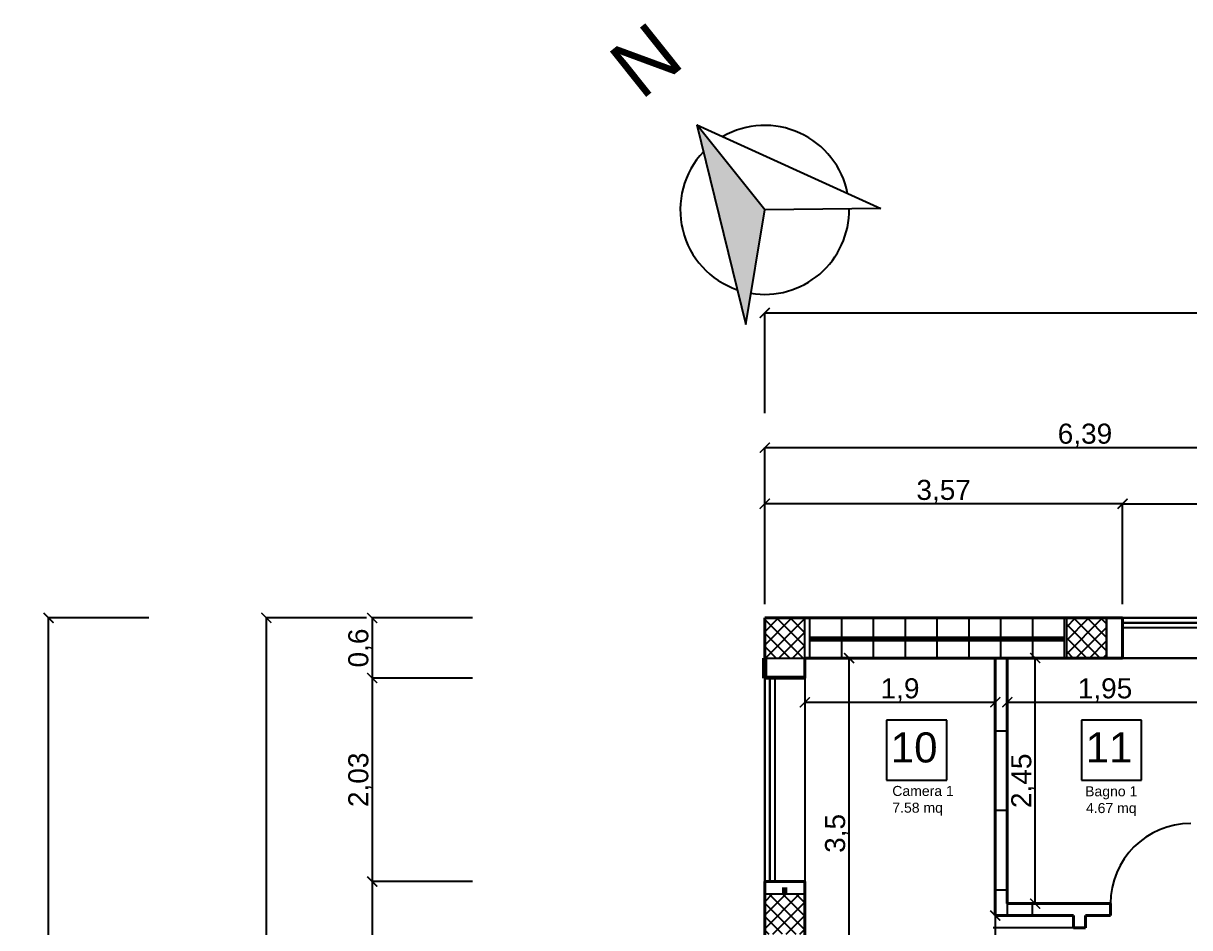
# Model space of a CAD drawing. Header units: millimetres. Extents: x 2459 to 3981, y 1231 to 4850.
# Drawn here: x 3656.22 to 3667.85, y 1289.2 to 1298.22 of the extents above; entities that cross this region are included whole.
import ezdxf
from ezdxf.enums import TextEntityAlignment as Align

# ---------------------------------------------------------------- set-up
doc = ezdxf.new("R2010")
doc.units = ezdxf.units.MM
doc.layers.add('linee murature', color=253, linetype='Continuous', lineweight=70)
doc.layers.add('linee muri', color=7, linetype='Continuous', lineweight=40)
doc.layers.add('quoteee', color=7, linetype='Continuous')
doc.styles.get("Standard").update_dxf_attribs({"font": 'arial.ttf'})
doc.dimstyles.new('Copia di ISO-25', dxfattribs={"dimtxt": 0.2, "dimasz": 0.1, "dimexe": 0, "dimexo": 0, "dimgap": 0, "dimtad": 3, "dimtxsty": 'Standard', "dimblk": 'ARCHTICK', "dimcen": -2.5, "dimclrd": 256, "dimclre": 256, "dimclrt": 256, "dimadec": 0, "dimazin": 0, "dimtfac": 1, "dimtmove": 2, "dimatfit": 3, "dimldrblk": 'ARCHTICK', "dimfxl": 1, "dimfxlon": 1, "dimtfillclr": 256, "dimlwd": -1, "dimlwe": -1, "dimarcsym": 0})

# ---------------------------------------------------------------- blocks, each defined once
blk = doc.blocks.new('_ArchTick')
at = {"color": 0, "linetype": 'ByBlock', "const_width": 0.15}
blk.add_lwpolyline([(-0.5, -0.5), (0.5, 0.5)], dxfattribs=at)
blk = doc.blocks.new('*D299')
at = {"layer": 'Defpoints', "color": 0, "lineweight": -3, "ltscale": 0.01, "transparency": 16777216}
for p in [(3664.015, 1291.891), (3664.456, 1291.891), (3664.015, 1288.391)]:
    blk.add_point(p, dxfattribs=at)
at = {"layer": 'quoteee', "ltscale": 0.01, "transparency": 16777216}
for p, q in [((3664.015, 1291.891), (3664.456, 1291.891)), ((3664.456, 1288.391), (3664.456, 1291.891)), ((3664.015, 1288.391), (3664.456, 1288.391))]:
    blk.add_line(p, q, dxfattribs=at)
at = {"layer": 'quoteee', "ltscale": 0.01, "transparency": 16777216, "xscale": 0.1, "yscale": 0.1, "zscale": 0.1}
for p, rotation in [((3664.456, 1291.891), 90), ((3664.456, 1288.391), 270)]:
    blk.add_blockref('_ArchTick', p, dxfattribs=dict(at, rotation=rotation))
at = {"layer": 'quoteee', "ltscale": 0.01, "transparency": 16777216, "insert": (3664.335, 1290.141), "char_height": 0.2, "attachment_point": 5, "rotation": 90}
blk.add_mtext('3,5', dxfattribs=at)
blk = doc.blocks.new('*D300')
at = {"layer": 'Defpoints', "color": 0, "lineweight": -3, "ltscale": 0.01, "transparency": 16777216}
for p in [(3664.015, 1291.891), (3665.915, 1291.891), (3665.915, 1291.45)]:
    blk.add_point(p, dxfattribs=at)
at = {"layer": 'quoteee', "ltscale": 0.01, "transparency": 16777216}
for p, q in [((3664.015, 1291.891), (3664.015, 1291.45)), ((3665.915, 1291.891), (3665.915, 1291.45)), ((3664.015, 1291.45), (3665.915, 1291.45))]:
    blk.add_line(p, q, dxfattribs=at)
at = {"layer": 'quoteee', "ltscale": 0.01, "transparency": 16777216, "xscale": 0.1, "yscale": 0.1, "zscale": 0.1, "rotation": 180}
blk.add_blockref('_ArchTick', (3664.015, 1291.45), dxfattribs=at)
at = {"layer": 'quoteee', "ltscale": 0.01, "transparency": 16777216, "xscale": 0.1, "yscale": 0.1, "zscale": 0.1}
blk.add_blockref('_ArchTick', (3665.915, 1291.45), dxfattribs=at)
at = {"layer": 'quoteee', "ltscale": 0.01, "transparency": 16777216, "insert": (3664.965, 1291.57), "char_height": 0.2, "attachment_point": 5}
blk.add_mtext('1,9', dxfattribs=at)
blk = doc.blocks.new('*D301')
at = {"layer": 'Defpoints', "color": 0, "lineweight": -3, "ltscale": 0.01, "transparency": 16777216}
for p in [(3666.035, 1291.891), (3666.313, 1291.891), (3666.035, 1289.441)]:
    blk.add_point(p, dxfattribs=at)
at = {"layer": 'quoteee', "ltscale": 0.01, "transparency": 16777216}
for p, q in [((3666.035, 1291.891), (3666.313, 1291.891)), ((3666.313, 1289.441), (3666.313, 1291.891)), ((3666.035, 1289.441), (3666.313, 1289.441))]:
    blk.add_line(p, q, dxfattribs=at)
at = {"layer": 'quoteee', "ltscale": 0.01, "transparency": 16777216, "xscale": 0.1, "yscale": 0.1, "zscale": 0.1}
for p, rotation in [((3666.313, 1291.891), 90), ((3666.313, 1289.441), 270)]:
    blk.add_blockref('_ArchTick', p, dxfattribs=dict(at, rotation=rotation))
at = {"layer": 'quoteee', "ltscale": 0.01, "transparency": 16777216, "insert": (3666.193, 1290.666), "char_height": 0.2, "attachment_point": 5, "rotation": 90}
blk.add_mtext('2,45', dxfattribs=at)
blk = doc.blocks.new('*D184')
at = {"layer": 'Defpoints', "color": 0, "lineweight": -3, "ltscale": 0.01, "transparency": 16777216}
for p in [(3666.035, 1291.891), (3667.985, 1291.891), (3667.985, 1291.45)]:
    blk.add_point(p, dxfattribs=at)
at = {"layer": 'quoteee', "ltscale": 0.01, "transparency": 16777216}
for p, q in [((3666.035, 1291.891), (3666.035, 1291.45)), ((3667.985, 1291.891), (3667.985, 1291.45)), ((3666.035, 1291.45), (3667.985, 1291.45))]:
    blk.add_line(p, q, dxfattribs=at)
at = {"layer": 'quoteee', "ltscale": 0.01, "transparency": 16777216, "xscale": 0.1, "yscale": 0.1, "zscale": 0.1, "rotation": 180}
blk.add_blockref('_ArchTick', (3666.035, 1291.45), dxfattribs=at)
at = {"layer": 'quoteee', "ltscale": 0.01, "transparency": 16777216, "xscale": 0.1, "yscale": 0.1, "zscale": 0.1}
blk.add_blockref('_ArchTick', (3667.985, 1291.45), dxfattribs=at)
at = {"layer": 'quoteee', "ltscale": 0.01, "transparency": 16777216, "insert": (3667.01, 1291.57), "char_height": 0.2, "attachment_point": 5}
blk.add_mtext('1,95', dxfattribs=at)
blk = doc.blocks.new('*D399')
at = {"layer": 'Defpoints', "color": 0, "lineweight": -3, "transparency": 16777216}
for p in [(3669.335, 1293.43), (3667.185, 1292.291), (3669.335, 1292.291)]:
    blk.add_point(p, dxfattribs=at)
at = {"layer": 'quoteee', "transparency": 16777216}
for p, q in [((3667.185, 1292.43), (3667.185, 1293.43)), ((3667.185, 1293.43), (3669.335, 1293.43)), ((3669.335, 1292.43), (3669.335, 1293.43))]:
    blk.add_line(p, q, dxfattribs=at)
at = {"layer": 'quoteee', "transparency": 16777216, "xscale": 0.1, "yscale": 0.1, "zscale": 0.1, "rotation": 180}
blk.add_blockref('_ArchTick', (3667.185, 1293.43), dxfattribs=at)
at = {"layer": 'quoteee', "transparency": 16777216, "xscale": 0.1, "yscale": 0.1, "zscale": 0.1}
blk.add_blockref('_ArchTick', (3669.335, 1293.43), dxfattribs=at)
at = {"layer": 'quoteee', "transparency": 16777216, "insert": (3668.26, 1293.55), "char_height": 0.2, "attachment_point": 5}
blk.add_mtext('2,15', dxfattribs=at)
blk = doc.blocks.new('*D400')
at = {"layer": 'Defpoints', "color": 0, "lineweight": -3, "transparency": 16777216}
for p in [(3663.615, 1293.43), (3663.615, 1292.291), (3667.185, 1292.291)]:
    blk.add_point(p, dxfattribs=at)
at = {"layer": 'quoteee', "transparency": 16777216}
for p, q in [((3663.615, 1292.43), (3663.615, 1293.43)), ((3667.185, 1293.43), (3663.615, 1293.43)), ((3667.185, 1292.43), (3667.185, 1293.43))]:
    blk.add_line(p, q, dxfattribs=at)
at = {"layer": 'quoteee', "transparency": 16777216, "xscale": 0.1, "yscale": 0.1, "zscale": 0.1, "rotation": 180}
blk.add_blockref('_ArchTick', (3663.615, 1293.43), dxfattribs=at)
at = {"layer": 'quoteee', "transparency": 16777216, "xscale": 0.1, "yscale": 0.1, "zscale": 0.1}
blk.add_blockref('_ArchTick', (3667.185, 1293.43), dxfattribs=at)
at = {"layer": 'quoteee', "transparency": 16777216, "insert": (3665.4, 1293.55), "char_height": 0.2, "attachment_point": 5}
blk.add_mtext('3,57', dxfattribs=at)
blk = doc.blocks.new('*D401')
at = {"layer": 'Defpoints', "color": 0, "lineweight": -3, "transparency": 16777216}
for p in [(3670.005, 1293.99), (3663.615, 1292.291), (3670.005, 1292.291)]:
    blk.add_point(p, dxfattribs=at)
at = {"layer": 'quoteee', "transparency": 16777216}
for p, q in [((3663.615, 1292.99), (3663.615, 1293.99)), ((3663.615, 1293.99), (3670.005, 1293.99)), ((3670.005, 1292.99), (3670.005, 1293.99))]:
    blk.add_line(p, q, dxfattribs=at)
at = {"layer": 'quoteee', "transparency": 16777216, "xscale": 0.1, "yscale": 0.1, "zscale": 0.1, "rotation": 180}
blk.add_blockref('_ArchTick', (3663.615, 1293.99), dxfattribs=at)
at = {"layer": 'quoteee', "transparency": 16777216, "xscale": 0.1, "yscale": 0.1, "zscale": 0.1}
blk.add_blockref('_ArchTick', (3670.005, 1293.99), dxfattribs=at)
at = {"layer": 'quoteee', "transparency": 16777216, "insert": (3666.81, 1294.111), "char_height": 0.2, "attachment_point": 5}
blk.add_mtext('6,39', dxfattribs=at)
blk = doc.blocks.new('*D403')
at = {"layer": 'Defpoints', "color": 0, "lineweight": -3, "transparency": 16777216}
for p in [(3665.915, 1289.321), (3665.915, 1288.391), (3665.915, 1288.391)]:
    blk.add_point(p, dxfattribs=at)
at = {"layer": 'quoteee', "transparency": 16777216}
blk.add_line((3665.915, 1289.321), (3665.915, 1288.391), dxfattribs=at)
at = {"layer": 'quoteee', "transparency": 16777216, "xscale": 0.1, "yscale": 0.1, "zscale": 0.1}
for p, rotation in [((3665.915, 1289.321), 90), ((3665.915, 1288.391), 270)]:
    blk.add_blockref('_ArchTick', p, dxfattribs=dict(at, rotation=rotation))
at = {"layer": 'quoteee', "transparency": 16777216, "insert": (3665.795, 1288.856), "char_height": 0.2, "attachment_point": 5, "rotation": 90}
blk.add_mtext('0,93', dxfattribs=at)
blk = doc.blocks.new('*D452')
at = {"layer": 'Defpoints', "color": 0, "lineweight": -3, "transparency": 16777216}
for p in [(3679.915, 1295.334), (3663.615, 1292.291), (3679.915, 1292.291)]:
    blk.add_point(p, dxfattribs=at)
at = {"layer": 'quoteee', "transparency": 16777216}
for p, q in [((3663.615, 1294.334), (3663.615, 1295.334)), ((3663.615, 1295.334), (3679.915, 1295.334)), ((3679.915, 1294.334), (3679.915, 1295.334))]:
    blk.add_line(p, q, dxfattribs=at)
at = {"layer": 'quoteee', "transparency": 16777216, "xscale": 0.1, "yscale": 0.1, "zscale": 0.1, "rotation": 180}
blk.add_blockref('_ArchTick', (3663.615, 1295.334), dxfattribs=at)
at = {"layer": 'quoteee', "transparency": 16777216, "xscale": 0.1, "yscale": 0.1, "zscale": 0.1}
blk.add_blockref('_ArchTick', (3679.915, 1295.334), dxfattribs=at)
at = {"layer": 'quoteee', "transparency": 16777216, "insert": (3671.765, 1295.455), "char_height": 0.2, "attachment_point": 5}
blk.add_mtext('16,3', dxfattribs=at)
blk = doc.blocks.new('*D454')
at = {"layer": 'Defpoints', "color": 0, "lineweight": -3, "transparency": 16777216}
for p in [(3663.615, 1292.291), (3659.698, 1291.691), (3663.615, 1291.691)]:
    blk.add_point(p, dxfattribs=at)
at = {"layer": 'quoteee', "transparency": 16777216}
for p, q in [((3660.698, 1292.291), (3659.698, 1292.291)), ((3659.698, 1292.291), (3659.698, 1291.691)), ((3660.698, 1291.691), (3659.698, 1291.691))]:
    blk.add_line(p, q, dxfattribs=at)
at = {"layer": 'quoteee', "transparency": 16777216, "xscale": 0.1, "yscale": 0.1, "zscale": 0.1}
for p, rotation in [((3659.698, 1292.291), 90), ((3659.698, 1291.691), 270)]:
    blk.add_blockref('_ArchTick', p, dxfattribs=dict(at, rotation=rotation))
at = {"layer": 'quoteee', "transparency": 16777216, "insert": (3659.578, 1291.991), "char_height": 0.2, "attachment_point": 5, "rotation": 90}
blk.add_mtext('0,6', dxfattribs=at)
blk = doc.blocks.new('*D455')
at = {"layer": 'Defpoints', "color": 0, "lineweight": -3, "transparency": 16777216}
for p in [(3663.615, 1291.691), (3659.698, 1289.661), (3663.615, 1289.661)]:
    blk.add_point(p, dxfattribs=at)
at = {"layer": 'quoteee', "transparency": 16777216}
for p, q in [((3660.698, 1291.691), (3659.698, 1291.691)), ((3659.698, 1291.691), (3659.698, 1289.661)), ((3660.698, 1289.661), (3659.698, 1289.661))]:
    blk.add_line(p, q, dxfattribs=at)
at = {"layer": 'quoteee', "transparency": 16777216, "xscale": 0.1, "yscale": 0.1, "zscale": 0.1}
for p, rotation in [((3659.698, 1291.691), 90), ((3659.698, 1289.661), 270)]:
    blk.add_blockref('_ArchTick', p, dxfattribs=dict(at, rotation=rotation))
at = {"layer": 'quoteee', "transparency": 16777216, "insert": (3659.578, 1290.676), "char_height": 0.2, "attachment_point": 5, "rotation": 90}
blk.add_mtext('2,03', dxfattribs=at)
blk = doc.blocks.new('*D456')
at = {"layer": 'Defpoints', "color": 0, "lineweight": -3, "transparency": 16777216}
for p in [(3663.615, 1289.661), (3659.698, 1287.791), (3663.615, 1287.791)]:
    blk.add_point(p, dxfattribs=at)
at = {"layer": 'quoteee', "transparency": 16777216}
for p, q in [((3660.698, 1289.661), (3659.698, 1289.661)), ((3659.698, 1289.661), (3659.698, 1287.791)), ((3660.698, 1287.791), (3659.698, 1287.791))]:
    blk.add_line(p, q, dxfattribs=at)
at = {"layer": 'quoteee', "transparency": 16777216, "xscale": 0.1, "yscale": 0.1, "zscale": 0.1}
for p, rotation in [((3659.698, 1289.661), 90), ((3659.698, 1287.791), 270)]:
    blk.add_blockref('_ArchTick', p, dxfattribs=dict(at, rotation=rotation))
at = {"layer": 'quoteee', "transparency": 16777216, "insert": (3659.578, 1288.726), "char_height": 0.2, "attachment_point": 5, "rotation": 90}
blk.add_mtext('1,87', dxfattribs=at)
blk = doc.blocks.new('*D459')
at = {"layer": 'Defpoints', "color": 0, "lineweight": -3, "transparency": 16777216}
for p in [(3658.642, 1292.291), (3663.615, 1292.291), (3663.615, 1280.071)]:
    blk.add_point(p, dxfattribs=at)
at = {"layer": 'quoteee', "transparency": 16777216}
for p, q in [((3659.642, 1292.291), (3658.642, 1292.291)), ((3658.642, 1280.071), (3658.642, 1292.291)), ((3659.642, 1280.071), (3658.642, 1280.071))]:
    blk.add_line(p, q, dxfattribs=at)
at = {"layer": 'quoteee', "transparency": 16777216, "xscale": 0.1, "yscale": 0.1, "zscale": 0.1}
for p, rotation in [((3658.642, 1292.291), 90), ((3658.642, 1280.071), 270)]:
    blk.add_blockref('_ArchTick', p, dxfattribs=dict(at, rotation=rotation))
at = {"layer": 'quoteee', "transparency": 16777216, "insert": (3658.522, 1286.181), "char_height": 0.2, "attachment_point": 5, "rotation": 90}
blk.add_mtext('12,22', dxfattribs=at)
blk = doc.blocks.new('*D460')
at = {"layer": 'Defpoints', "color": 0, "lineweight": -3, "transparency": 16777216}
for p in [(3656.469, 1292.291), (3663.615, 1292.291), (3662.596, 1278.192)]:
    blk.add_point(p, dxfattribs=at)
at = {"layer": 'quoteee', "transparency": 16777216}
for p, q in [((3657.469, 1292.291), (3656.469, 1292.291)), ((3656.469, 1278.192), (3656.469, 1292.291)), ((3657.469, 1278.192), (3656.469, 1278.192))]:
    blk.add_line(p, q, dxfattribs=at)
at = {"layer": 'quoteee', "transparency": 16777216, "xscale": 0.1, "yscale": 0.1, "zscale": 0.1}
for p, rotation in [((3656.469, 1292.291), 90), ((3656.469, 1278.192), 270)]:
    blk.add_blockref('_ArchTick', p, dxfattribs=dict(at, rotation=rotation))
at = {"layer": 'quoteee', "transparency": 16777216, "insert": (3656.348, 1285.242), "char_height": 0.2, "attachment_point": 5, "rotation": 90}
blk.add_mtext('14,1', dxfattribs=at)

msp = doc.modelspace()

# ---------------------------------------------------------------- hatches: boundary and pattern name
at = {"linetype": 'Continuous', "ltscale": 0.01}
h = msp.add_hatch(color=256, dxfattribs=at)
h.dxf.hatch_style = 1
h.paths.add_polyline_path([(3663.425545, 1295.219556), (3663.614742, 1296.362467), (3662.936763, 1297.21174)])
h = msp.add_hatch()
h.set_pattern_fill('ANSI37', color=256, scale=0.03)
h.paths.add_polyline_path([(3671.964742, 1287.791736), (3671.564742, 1287.791736), (3671.564742, 1287.391736), (3671.964742, 1287.391736)])
h.paths.add_polyline_path([(3664.014742, 1292.290565), (3663.614742, 1292.290565), (3663.614742, 1291.890565), (3664.014742, 1291.890565)])
h.paths.add_polyline_path([(3667.024742, 1292.290565), (3666.624742, 1292.290565), (3666.624742, 1291.890565), (3667.024742, 1291.890565)])
h.paths.add_polyline_path([(3670.004742, 1291.890565), (3670.404742, 1291.890565), (3670.404742, 1292.290565), (3670.004742, 1292.290565)])
h.paths.add_polyline_path([(3670.004742, 1289.134637), (3670.404742, 1289.134637), (3670.404742, 1289.534637), (3670.004742, 1289.534637)])
h.paths.add_polyline_path([(3664.014742, 1289.534637), (3663.614742, 1289.534637), (3663.614742, 1289.134637), (3664.014742, 1289.134637)])
h.paths.add_polyline_path([(3670.004742, 1284.920565), (3670.404742, 1284.920565), (3670.404742, 1285.320565), (3670.004742, 1285.320565)])
h.paths.add_polyline_path([(3668.374742, 1285.320565), (3667.974742, 1285.320565), (3667.974742, 1284.920565), (3668.374742, 1284.920565)])
h.paths.add_polyline_path([(3663.614742, 1285.320565), (3663.614742, 1284.920565), (3664.014742, 1284.920565), (3664.014742, 1285.320565)])
h.paths.add_polyline_path([(3671.969742, 1280.470565), (3671.559742, 1280.470565), (3671.559742, 1280.070565), (3671.969742, 1280.070565)])
h.paths.add_polyline_path([(3668.374742, 1280.470565), (3667.974742, 1280.470565), (3667.974742, 1280.070565), (3668.374742, 1280.070565)])
h.paths.add_polyline_path([(3664.014742, 1280.070565), (3664.014742, 1280.470565), (3663.614742, 1280.470565), (3663.614742, 1280.070565)])

# ---------------------------------------------------------------- linework, layer by layer
for p, q in [((3662.936763, 1297.21174), (3664.773143, 1296.374609)), ((3662.936763, 1297.21174), (3663.425545, 1295.219556)), ((3663.614742, 1296.362467), (3662.936763, 1297.21174)), ((3662.936763, 1297.21174), (3664.773143, 1296.374609)), ((3662.936763, 1297.21174), (3663.425545, 1295.219556)), ((3663.614742, 1296.362467), (3662.936763, 1297.21174)), ((3663.425545, 1295.219556), (3663.614742, 1296.362467)), ((3663.425545, 1295.219556), (3663.614742, 1296.362467)), ((3664.773143, 1296.374609), (3663.614742, 1296.362467)), ((3664.773143, 1296.374609), (3663.614742, 1296.362467)), ((3664.014742, 1292.290565), (3663.614742, 1292.290565)), ((3664.014742, 1291.890565), (3664.014742, 1292.290565)), ((3664.014742, 1291.890565), (3664.014742, 1292.290565)), ((3666.624742, 1292.290565), (3666.624742, 1291.890565)), ((3666.624742, 1292.290565), (3666.624742, 1291.890565)), ((3667.024742, 1291.890565), (3667.024742, 1292.290565)), ((3667.024742, 1292.290565), (3667.024742, 1291.890565)), ((3667.024742, 1291.890565), (3667.024742, 1292.290565)), ((3667.184742, 1292.290565), (3669.334742, 1292.290565)), ((3667.184742, 1292.290565), (3669.334742, 1292.290565)), ((3669.214742, 1292.290565), (3667.184742, 1292.290565)), ((3669.334742, 1292.290565), (3667.184742, 1292.290565)), ((3667.184742, 1292.240565), (3667.184742, 1292.190565)), ((3667.184742, 1292.190565), (3667.184742, 1292.240565)), ((3667.184742, 1292.240565), (3667.984742, 1292.240565)), ((3667.984742, 1292.240565), (3667.184742, 1292.240565)), ((3667.984742, 1292.190565), (3667.184742, 1292.190565)), ((3663.614742, 1291.890565), (3664.014742, 1291.890565)), ((3663.614742, 1291.890565), (3664.014742, 1291.890565)), ((3667.184742, 1291.890565), (3669.334742, 1291.890565)), ((3667.184742, 1291.890565), (3669.334742, 1291.890565)), ((3669.214742, 1291.890565), (3667.184742, 1291.890565)), ((3667.184742, 1291.890565), (3669.334742, 1291.890565)), ((3663.614742, 1291.690565), (3664.014742, 1291.690565)), ((3663.614742, 1291.690565), (3663.614742, 1289.660565)), ((3663.614742, 1291.690565), (3664.014742, 1291.690565)), ((3663.614742, 1289.660565), (3663.614742, 1291.690565)), ((3663.614742, 1289.660565), (3663.614742, 1291.690565)), ((3663.614742, 1291.690565), (3664.014742, 1291.690565)), ((3663.664742, 1291.690565), (3663.664742, 1289.660565)), ((3663.664742, 1291.690565), (3663.714742, 1291.690565)), ((3663.664742, 1289.660565), (3663.664742, 1291.690565)), ((3663.714742, 1291.690565), (3663.714742, 1289.660565)), ((3664.014742, 1291.690565), (3664.014742, 1289.660565)), ((3664.014742, 1291.690565), (3664.014742, 1289.660565)), ((3664.014742, 1291.690565), (3664.014742, 1289.660565)), ((3665.430746, 1291.271465), (3664.830746, 1291.271465)), ((3664.830746, 1291.271465), (3664.830746, 1290.671465)), ((3665.430746, 1290.671465), (3665.430746, 1291.271465)), ((3667.37562, 1291.271465), (3666.77562, 1291.271465)), ((3666.77562, 1291.271465), (3666.77562, 1290.671465)), ((3667.37562, 1290.671465), (3667.37562, 1291.271465)), ((3664.830746, 1290.671465), (3665.430746, 1290.671465)), ((3666.77562, 1290.671465), (3667.37562, 1290.671465)), ((3663.614742, 1289.660565), (3664.014742, 1289.660565)), ((3664.014742, 1289.660565), (3663.614742, 1289.660565)), ((3664.014742, 1289.660565), (3663.614742, 1289.660565)), ((3663.664742, 1289.660565), (3663.714742, 1289.660565)), ((3663.714742, 1289.660565), (3663.664742, 1289.660565)), ((3664.014742, 1289.534637), (3663.614742, 1289.534637)), ((3663.614742, 1289.534637), (3663.614742, 1289.134637)), ((3664.014742, 1289.534637), (3663.614742, 1289.534637)), ((3664.014742, 1289.134637), (3664.014742, 1289.534637)), ((3666.034742, 1289.440565), (3666.034742, 1289.320565)), ((3666.694742, 1289.200565), (3665.894742, 1289.200565))]:
    msp.add_line(p, q)
at = {"linetype": 'Continuous'}
for p, q in [((3664.364742, 1292.290565), (3663.614742, 1292.290565)), ((3663.614742, 1292.290565), (3663.614742, 1291.690565)), ((3664.014742, 1292.290565), (3663.614742, 1292.290565)), ((3663.614742, 1292.290565), (3663.614742, 1291.890565)), ((3664.014742, 1292.290565), (3666.624742, 1292.290565)), ((3664.014742, 1291.890565), (3664.014742, 1292.290565)), ((3664.014742, 1291.890565), (3664.014742, 1292.290565)), ((3664.062669, 1292.290565), (3664.062669, 1291.890565)), ((3664.062669, 1292.290565), (3664.062669, 1291.890565)), ((3667.184742, 1292.290565), (3664.364742, 1292.290565)), ((3664.380169, 1292.290565), (3664.380169, 1291.890565)), ((3664.380169, 1292.290565), (3664.380169, 1291.890565)), ((3664.697669, 1292.290565), (3664.697669, 1291.890565)), ((3664.697669, 1292.290565), (3664.697669, 1291.890565)), ((3665.015169, 1292.290565), (3665.015169, 1291.890565)), ((3665.015169, 1292.290565), (3665.015169, 1291.890565)), ((3665.332669, 1292.290565), (3665.332669, 1291.890565)), ((3665.332669, 1292.290565), (3665.332669, 1291.890565)), ((3665.650169, 1292.290565), (3665.650169, 1291.890565)), ((3665.650169, 1292.290565), (3665.650169, 1291.890565)), ((3665.967669, 1292.290565), (3665.967669, 1291.890565)), ((3665.967669, 1292.290565), (3665.967669, 1291.890565)), ((3666.285169, 1292.290565), (3666.285169, 1291.890565)), ((3666.285169, 1292.290565), (3666.285169, 1291.890565)), ((3666.602669, 1292.290565), (3666.602669, 1291.890565)), ((3666.602669, 1292.290565), (3666.602669, 1291.890565)), ((3667.024742, 1292.290565), (3666.624742, 1292.290565)), ((3666.624742, 1292.290565), (3666.624742, 1291.890565)), ((3666.624742, 1292.290565), (3666.624742, 1291.890565)), ((3667.184742, 1292.290565), (3667.024742, 1292.290565)), ((3667.024742, 1292.290565), (3667.024742, 1291.890565)), ((3667.024742, 1292.290565), (3667.184742, 1292.290565)), ((3667.024742, 1291.890565), (3667.024742, 1292.290565)), ((3667.024742, 1291.890565), (3667.024742, 1292.290565)), ((3667.184742, 1292.290565), (3667.184742, 1291.890565)), ((3667.184742, 1292.290565), (3669.334742, 1292.290565)), ((3667.184742, 1291.890565), (3667.184742, 1292.290565)), ((3667.184742, 1292.290565), (3669.334742, 1292.290565)), ((3667.184742, 1292.290565), (3667.184742, 1291.890565)), ((3669.214742, 1292.290565), (3667.184742, 1292.290565)), ((3667.184742, 1291.890565), (3667.184742, 1292.290565)), ((3667.184742, 1292.290565), (3667.184742, 1291.890565)), ((3669.334742, 1292.290565), (3667.184742, 1292.290565)), ((3667.184742, 1292.290565), (3667.184742, 1291.890565)), ((3667.184742, 1292.240565), (3667.184742, 1292.190565)), ((3667.184742, 1292.190565), (3667.184742, 1292.240565)), ((3667.984742, 1292.240565), (3667.184742, 1292.240565)), ((3667.984742, 1292.190565), (3667.184742, 1292.190565)), ((3663.614742, 1291.890565), (3664.014742, 1291.890565)), ((3663.614742, 1291.690565), (3663.614742, 1291.890565)), ((3663.614742, 1291.890565), (3664.014742, 1291.890565)), ((3664.014742, 1291.890565), (3665.914742, 1291.890565)), ((3664.014742, 1291.890565), (3664.014742, 1291.690565)), ((3666.624742, 1291.890565), (3664.014742, 1291.890565)), ((3664.014742, 1291.890565), (3664.014742, 1291.690565)), ((3665.914742, 1291.890565), (3666.034742, 1291.890565)), ((3665.914742, 1291.890565), (3666.034742, 1291.890565)), ((3666.034742, 1291.890565), (3667.184742, 1291.890565)), ((3666.624742, 1291.890565), (3667.024742, 1291.890565)), ((3667.024742, 1291.890565), (3667.184742, 1291.890565)), ((3667.184742, 1291.890565), (3667.024742, 1291.890565)), ((3667.184742, 1291.890565), (3669.334742, 1291.890565)), ((3667.184742, 1291.890565), (3669.334742, 1291.890565)), ((3669.214742, 1291.890565), (3667.184742, 1291.890565)), ((3667.184742, 1291.890565), (3669.334742, 1291.890565)), ((3663.614742, 1291.705215), (3664.014742, 1291.705215)), ((3663.614742, 1291.705215), (3664.014742, 1291.705215)), ((3663.614742, 1291.690565), (3664.014742, 1291.690565)), ((3663.614742, 1291.690565), (3663.614742, 1289.660565)), ((3664.014742, 1291.690565), (3663.614742, 1291.690565)), ((3663.614742, 1291.690565), (3664.014742, 1291.690565)), ((3663.614742, 1289.660565), (3663.614742, 1291.690565)), ((3663.614742, 1289.660565), (3663.614742, 1291.690565)), ((3663.614742, 1291.690565), (3664.014742, 1291.690565)), ((3663.664742, 1291.690565), (3663.664742, 1289.660565)), ((3663.664742, 1291.690565), (3663.714742, 1291.690565)), ((3663.664742, 1289.660565), (3663.664742, 1291.690565)), ((3663.714742, 1291.690565), (3663.714742, 1289.660565)), ((3664.014742, 1291.690565), (3664.014742, 1289.660565)), ((3664.014742, 1291.690565), (3664.014742, 1289.660565)), ((3664.014742, 1291.690565), (3664.014742, 1289.660565)), ((3665.430746, 1291.271465), (3664.830746, 1291.271465)), ((3664.830746, 1291.271465), (3664.830746, 1290.671465)), ((3665.430746, 1290.671465), (3665.430746, 1291.271465)), ((3667.37562, 1291.271465), (3666.77562, 1291.271465)), ((3666.77562, 1291.271465), (3666.77562, 1290.671465)), ((3667.37562, 1290.671465), (3667.37562, 1291.271465)), ((3665.914742, 1291.165465), (3666.034742, 1291.165465)), ((3665.914742, 1291.165465), (3666.034742, 1291.165465)), ((3664.830746, 1290.671465), (3665.430746, 1290.671465)), ((3666.77562, 1290.671465), (3667.37562, 1290.671465)), ((3665.914742, 1290.371715), (3666.034742, 1290.371715)), ((3665.914742, 1290.371715), (3666.034742, 1290.371715)), ((3663.614742, 1289.660565), (3664.014742, 1289.660565)), ((3663.614742, 1289.660565), (3663.614742, 1287.790565)), ((3664.014742, 1289.660565), (3663.614742, 1289.660565)), ((3664.014742, 1289.660565), (3663.614742, 1289.660565)), ((3663.614742, 1289.660565), (3664.014742, 1289.660565)), ((3663.614742, 1289.534637), (3663.614742, 1289.660565)), ((3663.664742, 1289.660565), (3663.714742, 1289.660565)), ((3663.714742, 1289.660565), (3663.664742, 1289.660565)), ((3664.014742, 1289.660565), (3664.014742, 1288.390565)), ((3664.014742, 1289.660565), (3664.014742, 1289.534637)), ((3665.914742, 1289.577965), (3666.034742, 1289.577965)), ((3665.914742, 1289.577965), (3666.034742, 1289.577965)), ((3664.014742, 1289.534637), (3663.614742, 1289.534637)), ((3663.614742, 1289.534637), (3663.614742, 1289.134637)), ((3664.014742, 1289.534637), (3663.614742, 1289.534637)), ((3664.014742, 1289.134637), (3664.014742, 1289.534637)), ((3666.034742, 1289.440565), (3666.034742, 1289.320565)), ((3666.285169, 1289.320565), (3666.285169, 1289.440565)), ((3666.285169, 1289.320565), (3666.285169, 1289.440565)), ((3667.064742, 1289.320565), (3667.064742, 1289.440565)), ((3666.694742, 1289.320565), (3666.034742, 1289.320565)), ((3666.694742, 1289.200565), (3665.894742, 1289.200565)), ((3666.814742, 1289.200565), (3666.694742, 1289.200565))]:
    msp.add_line(p, q, dxfattribs=at)
at = {"linetype": 'Continuous', "ltscale": 0.01}
for p, q in [((3664.014742, 1291.890565), (3665.914742, 1291.890565)), ((3664.014742, 1291.890565), (3665.914742, 1291.890565)), ((3665.914742, 1291.890565), (3665.914742, 1289.440565)), ((3666.034742, 1291.890565), (3666.034742, 1289.440565)), ((3665.914742, 1289.440565), (3665.914742, 1289.320565)), ((3666.934742, 1289.440565), (3666.034742, 1289.440565)), ((3666.934742, 1289.440565), (3667.064742, 1289.440565)), ((3665.914742, 1289.320565), (3666.034742, 1289.320565)), ((3666.694742, 1289.320565), (3666.694742, 1289.200565)), ((3666.814742, 1289.200565), (3666.814742, 1289.320565)), ((3666.814742, 1289.320565), (3666.934742, 1289.320565)), ((3666.934742, 1289.320565), (3667.064742, 1289.320565)), ((3666.694742, 1289.200565), (3666.814742, 1289.200565))]:
    msp.add_line(p, q, dxfattribs=at)
for centre, radius, start, end in [((3663.614742, 1296.362467), 0.842862, 11.1686467, 119.8186945), ((3663.614742, 1296.362467), 0.842862, 11.1686467, 119.8186945), ((3663.614742, 1296.362467), 0.842862, 136.5446132, 251.0258035), ((3663.614742, 1296.362467), 0.842862, 136.5446132, 251.0258035), ((3663.614742, 1296.362467), 0.842862, 260.6005281, 0.6005281), ((3663.614742, 1296.362467), 0.842862, 260.6005281, 0.6005281), ((3667.864742, 1289.440565), 0.8, 90, 180)]:
    msp.add_arc(centre, radius, start, end)
at = {"linetype": 'Continuous'}
msp.add_arc((3667.864742, 1289.440565), 0.8, 90, 180, dxfattribs=at)
at = {"layer": 'linee murature', "linetype": 'Continuous'}
for p, q in [((3664.059475, 1292.083401), (3666.596082, 1292.083401)), ((3663.814742, 1289.534637), (3663.814742, 1289.602028))]:
    msp.add_line(p, q, dxfattribs=at)
at = {"layer": 'linee murature', "lineweight": 70}
for p, q in [((3664.059475, 1292.083401), (3666.596082, 1292.083401)), ((3663.814742, 1289.534637), (3663.814742, 1289.602028))]:
    msp.add_line(p, q, dxfattribs=at)
at = {"layer": 'linee muri'}
for p, q in [((3664.364742, 1292.290565), (3663.614742, 1292.290565)), ((3663.614742, 1292.290565), (3663.614742, 1291.690565)), ((3663.614742, 1292.290565), (3663.614742, 1291.890565)), ((3664.014742, 1292.290565), (3666.624742, 1292.290565)), ((3667.184742, 1292.290565), (3664.364742, 1292.290565)), ((3667.024742, 1292.290565), (3666.624742, 1292.290565)), ((3667.024742, 1292.290565), (3666.624742, 1292.290565)), ((3667.184742, 1292.290565), (3667.024742, 1292.290565)), ((3667.024742, 1292.290565), (3667.184742, 1292.290565)), ((3667.024742, 1292.290565), (3667.184742, 1292.290565)), ((3667.184742, 1292.290565), (3667.184742, 1291.890565)), ((3667.184742, 1291.890565), (3667.184742, 1292.290565)), ((3667.184742, 1292.290565), (3667.184742, 1291.890565)), ((3667.184742, 1292.290565), (3667.184742, 1291.890565)), ((3667.184742, 1291.890565), (3667.184742, 1292.290565)), ((3667.184742, 1292.290565), (3667.184742, 1291.890565)), ((3667.184742, 1292.290565), (3667.184742, 1291.890565)), ((3664.014742, 1291.890565), (3665.914742, 1291.890565)), ((3664.014742, 1291.890565), (3664.014742, 1291.690565)), ((3666.624742, 1291.890565), (3664.014742, 1291.890565)), ((3664.014742, 1291.890565), (3664.014742, 1291.690565)), ((3666.624742, 1291.890565), (3664.014742, 1291.890565)), ((3665.914742, 1291.890565), (3666.034742, 1291.890565)), ((3665.914742, 1291.890565), (3666.034742, 1291.890565)), ((3666.034742, 1291.890565), (3667.184742, 1291.890565)), ((3666.624742, 1291.890565), (3667.024742, 1291.890565)), ((3666.624742, 1291.890565), (3667.024742, 1291.890565)), ((3667.024742, 1291.890565), (3667.184742, 1291.890565)), ((3667.184742, 1291.890565), (3667.024742, 1291.890565)), ((3667.184742, 1291.890565), (3667.024742, 1291.890565)), ((3664.014742, 1291.690565), (3663.614742, 1291.690565)), ((3663.614742, 1289.660565), (3663.614742, 1287.790565)), ((3663.614742, 1289.660565), (3664.014742, 1289.660565)), ((3663.614742, 1289.534637), (3663.614742, 1289.660565)), ((3664.014742, 1289.660565), (3664.014742, 1288.390565)), ((3664.014742, 1289.660565), (3664.014742, 1289.534637)), ((3667.064742, 1289.320565), (3667.064742, 1289.440565)), ((3666.694742, 1289.320565), (3666.034742, 1289.320565)), ((3666.814742, 1289.200565), (3666.694742, 1289.200565))]:
    msp.add_line(p, q, dxfattribs=at)
at = {"layer": 'linee muri', "lineweight": 70}
msp.add_line((3663.614742, 1291.690565), (3663.614742, 1291.890565), dxfattribs=at)
at = {"layer": 'linee muri', "ltscale": 0.01}
for p, q in [((3664.014742, 1291.890565), (3665.914742, 1291.890565)), ((3664.014742, 1291.890565), (3665.914742, 1291.890565)), ((3665.914742, 1291.890565), (3665.914742, 1289.440565)), ((3666.034742, 1291.890565), (3666.034742, 1289.440565)), ((3665.914742, 1289.440565), (3665.914742, 1289.320565)), ((3666.934742, 1289.440565), (3666.034742, 1289.440565)), ((3666.934742, 1289.440565), (3667.064742, 1289.440565)), ((3665.914742, 1289.320565), (3666.034742, 1289.320565)), ((3666.694742, 1289.320565), (3666.694742, 1289.200565)), ((3666.814742, 1289.200565), (3666.814742, 1289.320565)), ((3666.814742, 1289.320565), (3666.934742, 1289.320565)), ((3666.934742, 1289.320565), (3667.064742, 1289.320565)), ((3666.694742, 1289.200565), (3666.814742, 1289.200565))]:
    msp.add_line(p, q, dxfattribs=at)

# ---------------------------------------------------------------- texts
msp.add_text('N', height=0.578782, rotation=38.6005281).set_placement((3662.426935, 1297.856525), align=Align.MIDDLE_CENTER)
msp.add_text('N', height=0.578782, rotation=38.6005281).set_placement((3662.426935, 1297.856525), align=Align.MIDDLE_CENTER)
at = {"linetype": 'Continuous'}
for s, height, p in [('10', 0.3, (3664.872553, 1290.849037)), ('11', 0.3, (3666.817426, 1290.849037)), ('Camera 1', 0.1, (3664.887696, 1290.51472)), ('Bagno', 0.1, (3666.811687, 1290.511279)), ('7.58 mq', 0.1, (3664.888037, 1290.347644)), ('4.67 mq', 0.1, (3666.820146, 1290.344203))]:
    msp.add_text(s, height=height, dxfattribs=at).set_placement(p)
for s, height, p in [('10', 0.3, (3664.872553, 1290.849037)), ('11', 0.3, (3666.817426, 1290.849037)), ('Camera 1', 0.1, (3664.887696, 1290.51472)), ('Bagno 1', 0.1, (3666.811687, 1290.511279)), ('7.58 mq', 0.1, (3664.888037, 1290.347644)), ('4.67 mq', 0.1, (3666.820146, 1290.344203))]:
    msp.add_text(s, height=height).set_placement(p)

# ---------------------------------------------------------------- dimensions: what is measured, and where the dimension line sits
at = {"layer": 'quoteee'}
for base, p1, p2, picture, middle in [((3679.914742, 1295.334483), (3663.614742, 1292.290565), (3679.914742, 1292.290565), '*D452', (3671.764742, 1295.454674)), ((3670.004742, 1293.99042), (3663.614742, 1292.290565), (3670.004742, 1292.290565), '*D401', (3666.809742, 1294.110611)), ((3663.614742, 1293.429557), (3667.184742, 1292.290565), (3663.614742, 1292.290565), '*D400', (3665.399742, 1293.549748)), ((3669.334742, 1293.429557), (3667.184742, 1292.290565), (3669.334742, 1292.290565), '*D399', (3668.259742, 1293.549748))]:
    dim = msp.add_linear_dim(base=base, p1=p1, p2=p2, dimstyle='Copia di ISO-25', dxfattribs=at)
    dim.commit()
    dim.dimension.update_dxf_attribs({"geometry": picture, "text_midpoint": middle})
for base, p1, p2, picture, middle in [((3656.468603, 1292.290565), (3662.595909, 1278.192464), (3663.614742, 1292.290565), '*D460', (3656.348412, 1285.241515)), ((3658.642105, 1292.290565), (3663.614742, 1280.070565), (3663.614742, 1292.290565), '*D459', (3658.521914, 1286.180565)), ((3659.697702, 1291.690565), (3663.614742, 1292.290565), (3663.614742, 1291.690565), '*D454', (3659.577511, 1291.990565)), ((3659.697702, 1289.660565), (3663.614742, 1291.690565), (3663.614742, 1289.660565), '*D455', (3659.577511, 1290.675565)), ((3659.697702, 1287.790565), (3663.614742, 1289.660565), (3663.614742, 1287.790565), '*D456', (3659.577511, 1288.725565)), ((3665.914742, 1288.390565), (3665.914742, 1289.320565), (3665.914742, 1288.390565), '*D403', (3665.794551, 1288.855565))]:
    dim = msp.add_linear_dim(base=base, p1=p1, p2=p2, angle=90, dimstyle='Copia di ISO-25', dxfattribs=at)
    dim.commit()
    dim.dimension.update_dxf_attribs({"geometry": picture, "text_midpoint": middle})
at = {"layer": 'quoteee', "ltscale": 0.01}
for base, p1, p2, picture, middle in [((3665.914742, 1291.449614), (3664.014742, 1291.890565), (3665.914742, 1291.890565), '*D300', (3664.964742, 1291.569805)), ((3667.984742, 1291.449614), (3666.034742, 1291.890565), (3667.984742, 1291.890565), '*D184', (3667.009742, 1291.569805))]:
    dim = msp.add_linear_dim(base=base, p1=p1, p2=p2, dimstyle='Copia di ISO-25', dxfattribs=at)
    dim.commit()
    dim.dimension.update_dxf_attribs({"geometry": picture, "text_midpoint": middle})
for base, p1, p2, picture, middle in [((3664.455632, 1291.890565), (3664.014742, 1288.390565), (3664.014742, 1291.890565), '*D299', (3664.335441, 1290.140565)), ((3666.312928, 1291.890565), (3666.034742, 1289.440565), (3666.034742, 1291.890565), '*D301', (3666.192737, 1290.665565))]:
    dim = msp.add_linear_dim(base=base, p1=p1, p2=p2, angle=90, dimstyle='Copia di ISO-25', dxfattribs=at)
    dim.commit()
    dim.dimension.update_dxf_attribs({"geometry": picture, "text_midpoint": middle})

doc.saveas('drawing.dxf')
